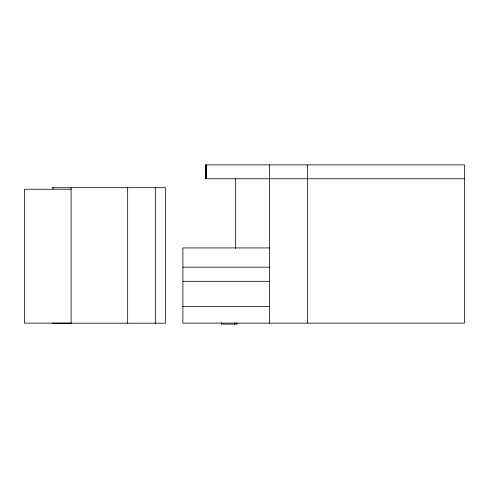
<?xml version="1.0" encoding="UTF-8"?>
<svg xmlns="http://www.w3.org/2000/svg" width="489" height="489" viewBox="0 0 489 489"><rect width="100%" height="100%" fill="white"/><g stroke="black" fill="none" stroke-linecap="round" stroke-linejoin="round"><path stroke-width="0.73" d="M464.55 178.754L205.594 178.754L205.594 164.879L464.55 164.879L464.55 323.131L182.898 323.131L182.898 247.923L269.885 247.923M52.066 187.703L165.655 187.703L165.655 323.198L52.066 323.198M71.094 189.243L24.45 189.243L24.45 323.131L71.29 323.131M182.898 267.183L269.506 267.183M182.898 281.316L269.506 281.316M182.898 306.42L269.506 306.42M307.416 164.879L307.416 323.131M269.506 164.879L269.506 323.131M236.969 322.612L236.969 324.121L221.34 324.121L221.34 322.612M235.649 178.754L235.649 248.443M234.751 322.612L234.751 324.121M206.37 164.879L206.37 178.754M206.101 164.879L206.101 178.754M155.325 187.703L155.325 323.198M127.672 187.703L127.672 323.198M71.094 187.703L71.094 323.131M53.05 187.703L53.05 189.243"/></g></svg>
